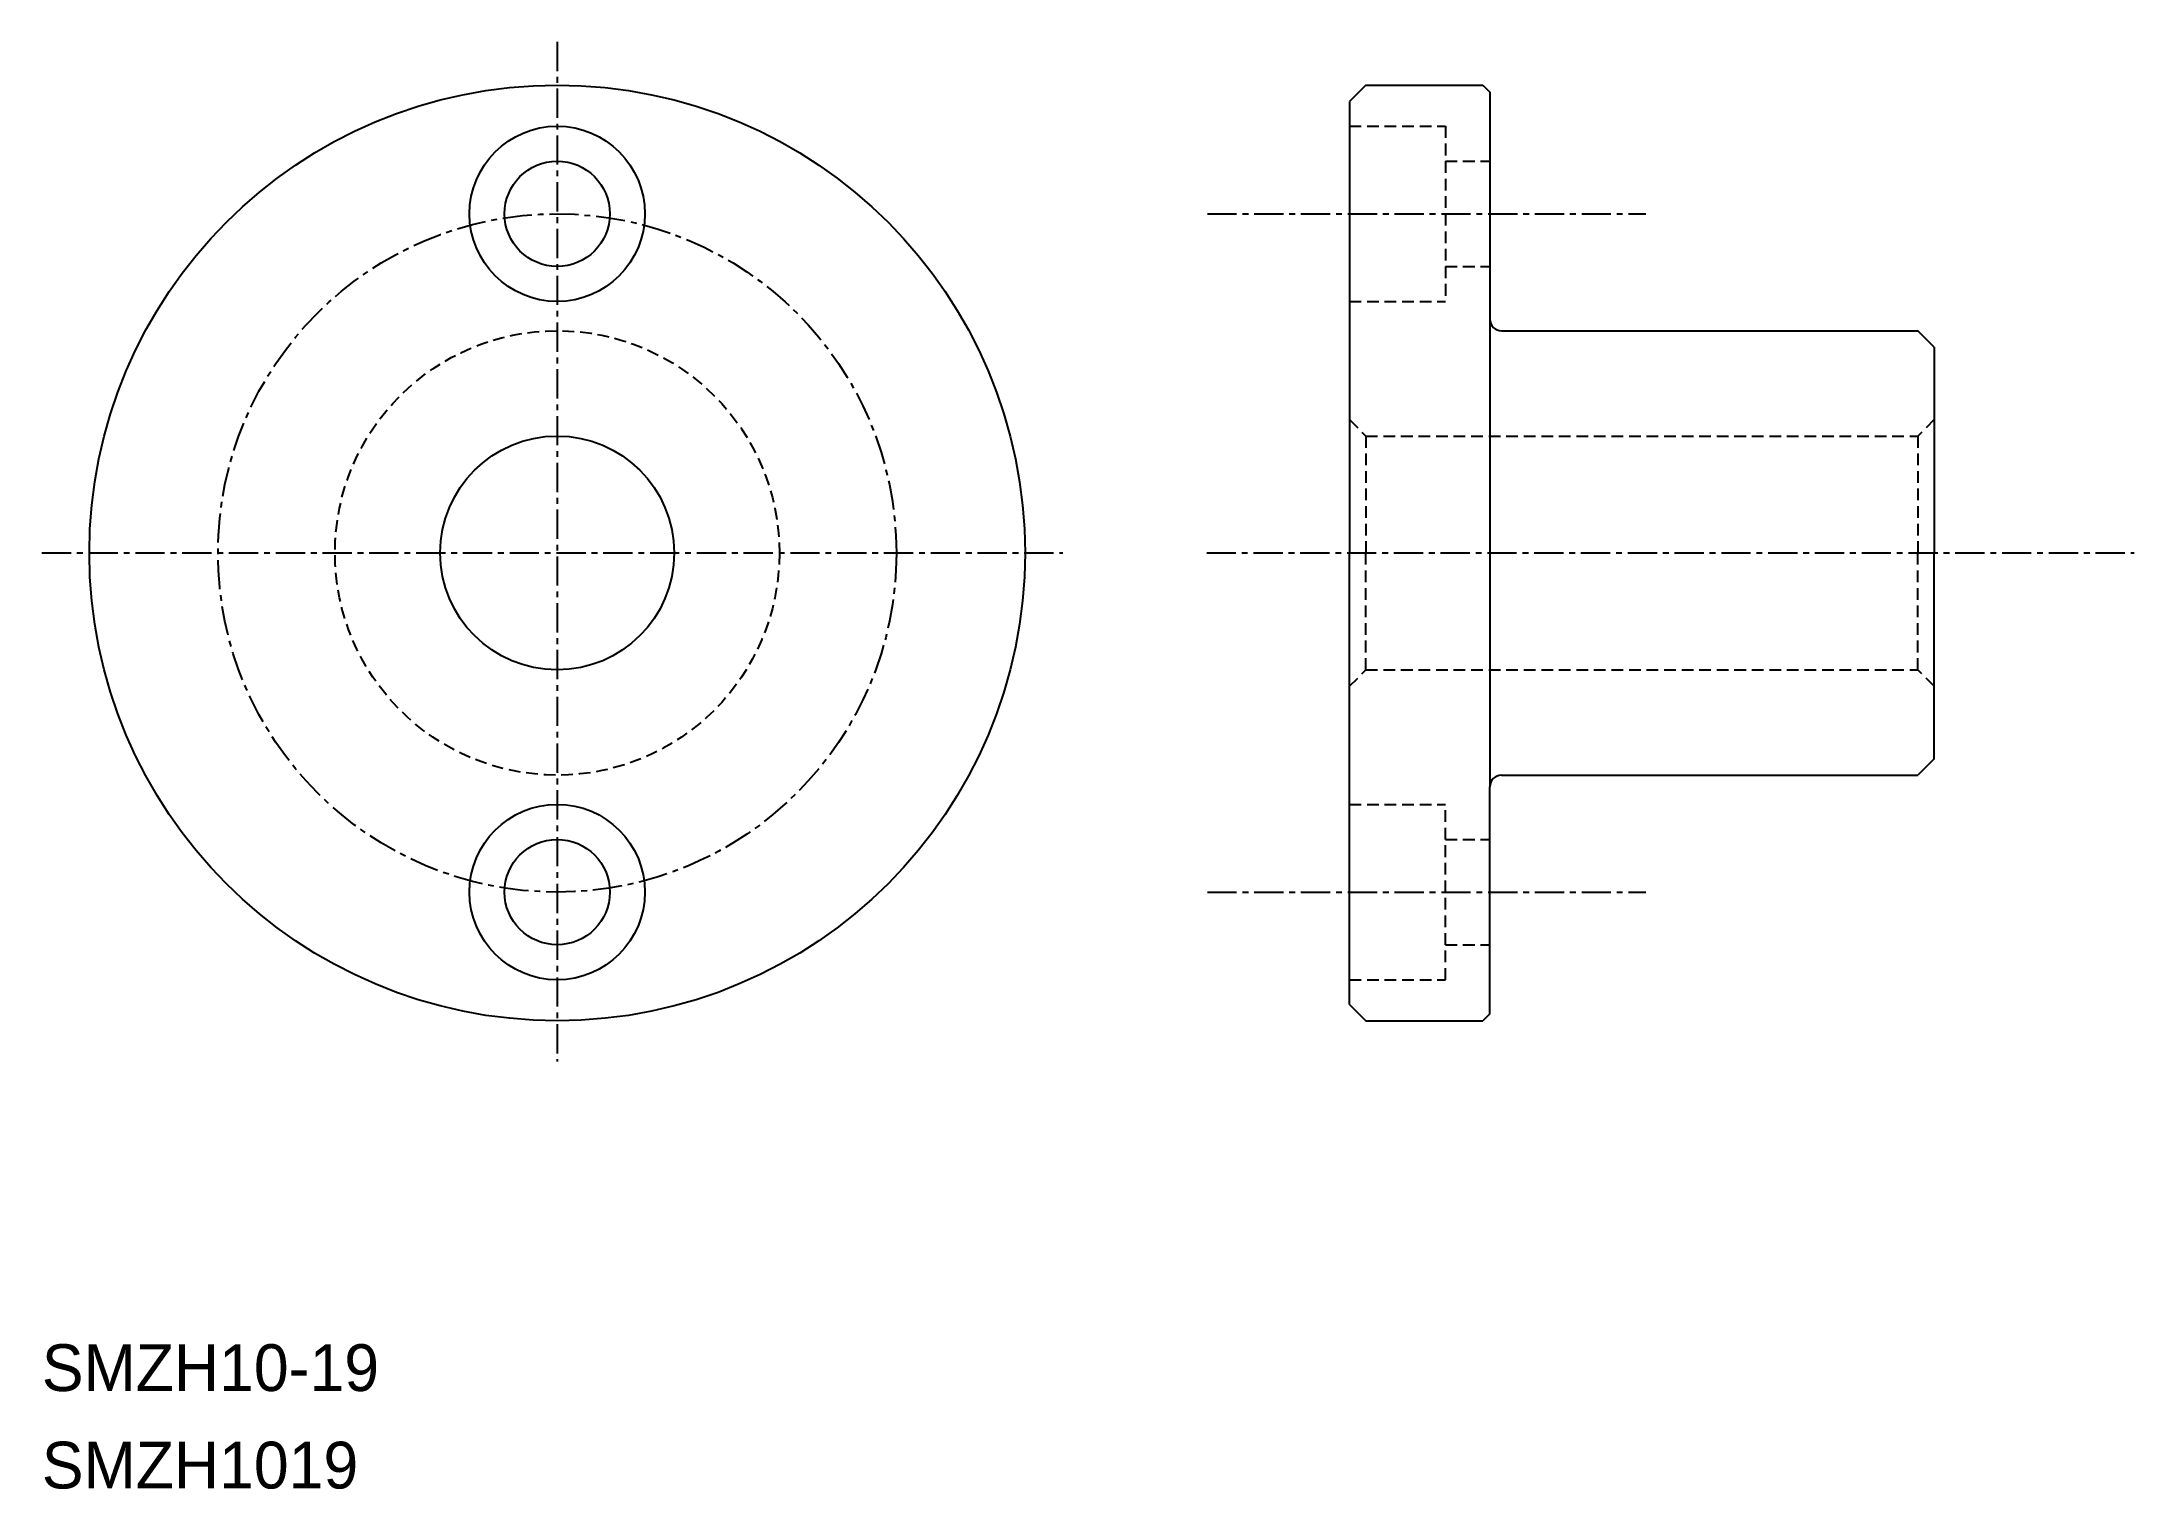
# Model space of a CAD drawing. Extents: x 10 to 99.4, y 10 to 71.9.
import ezdxf

# ---------------------------------------------------------------- set-up
doc = ezdxf.new("R2010")
doc.units = 0
doc.linetypes.add('CENTER', pattern=[2, 1.25, -0.25, 0.25, -0.25])
doc.linetypes.add('DASHED', pattern=[0.75, 0.5, -0.25])
doc.layers.get('0').update_dxf_attribs({"linetype": 'CONTINUOUS'})
doc.layers.add('CENTER', color=1, linetype='CENTER')

msp = doc.modelspace()

# ---------------------------------------------------------------- linework, layer by layer
at = {"color": 7, "linetype": 'CONTINUOUS'}
for p, q in [((32.031, 70), (32.031, 70)), ((66.603, 70), (65.903, 69.3)), ((66.603, 70), (71.603, 70)), ((71.603, 70), (71.903, 69.7)), ((65.903, 69.3), (65.903, 55.7)), ((71.903, 69.7), (71.903, 60)), ((71.903, 60), (71.903, 40)), ((72.403, 59.5), (90.203, 59.5)), ((90.903, 58.8), (90.203, 59.5)), ((90.903, 58.8), (90.903, 55.7)), ((65.903, 55.7), (65.903, 50)), ((90.903, 55.7), (90.903, 50)), ((65.903, 44.3), (65.903, 50)), ((90.903, 44.3), (90.903, 50)), ((65.903, 30.7), (65.903, 44.3)), ((90.903, 41.2), (90.903, 44.3)), ((90.903, 41.2), (90.203, 40.5)), ((72.403, 40.5), (90.203, 40.5)), ((71.903, 30.3), (71.903, 40)), ((65.903, 30.7), (66.603, 30)), ((66.603, 30), (71.603, 30)), ((71.903, 30.3), (71.603, 30))]:
    msp.add_line(p, q, dxfattribs=at)
at = {"color": 3, "linetype": 'DASHED'}
for p, q in [((65.903, 68.25), (70.003, 68.25)), ((70.003, 68.25), (70.003, 60.75)), ((70.003, 66.75), (71.903, 66.75)), ((70.003, 62.25), (71.903, 62.25)), ((65.903, 60.75), (70.003, 60.75)), ((65.903, 55.7), (66.603, 55)), ((90.903, 55.7), (90.203, 55)), ((66.603, 55), (90.203, 55)), ((66.603, 55), (66.603, 50)), ((90.203, 55), (90.203, 50)), ((66.603, 45), (66.603, 50)), ((90.203, 45), (90.203, 50)), ((65.903, 44.3), (66.603, 45)), ((66.603, 45), (90.203, 45)), ((90.903, 44.3), (90.203, 45)), ((65.903, 39.25), (70.003, 39.25)), ((70.003, 31.75), (70.003, 39.25)), ((70.003, 37.75), (71.903, 37.75)), ((70.003, 33.25), (71.903, 33.25)), ((65.903, 31.75), (70.003, 31.75))]:
    msp.add_line(p, q, dxfattribs=at)
at = {"color": 7, "linetype": 'CONTINUOUS'}
for centre, radius in [((32.031, 50), 20), ((32.031, 64.5), 3.75), ((32.031, 64.5), 2.25), ((32.031, 50), 5), ((32.031, 35.5), 3.75), ((32.031, 35.5), 2.25)]:
    msp.add_circle(centre, radius, dxfattribs=at)
at = {"color": 3, "linetype": 'DASHED'}
msp.add_circle((32.031, 50), 9.5, dxfattribs=at)
at = {"color": 7, "linetype": 'CONTINUOUS'}
for centre, start, end in [((72.403, 60), 180, 270), ((72.403, 40), 90, 180)]:
    msp.add_arc(centre, 0.5, start, end, dxfattribs=at)
at = {"layer": 'CENTER', "color": 1, "linetype": 'CENTER'}
for p, q in [((32.031, 71.853), (32.031, 28.263)), ((59.828, 64.5), (78.565, 64.5)), ((10, 50), (53.642, 50)), ((59.798, 50), (99.446, 50)), ((59.828, 35.5), (78.565, 35.5))]:
    msp.add_line(p, q, dxfattribs=at)
msp.add_circle((32.031, 50), 14.5, dxfattribs=at)

# ---------------------------------------------------------------- texts
at = {"color": 7, "linetype": 'CONTINUOUS'}
for s, p in [('SMZH10-19', (10, 14.167)), ('SMZH1019', (10, 10))]:
    msp.add_text(s, height=2, dxfattribs=at).set_placement(p)

doc.saveas('drawing.dxf')
